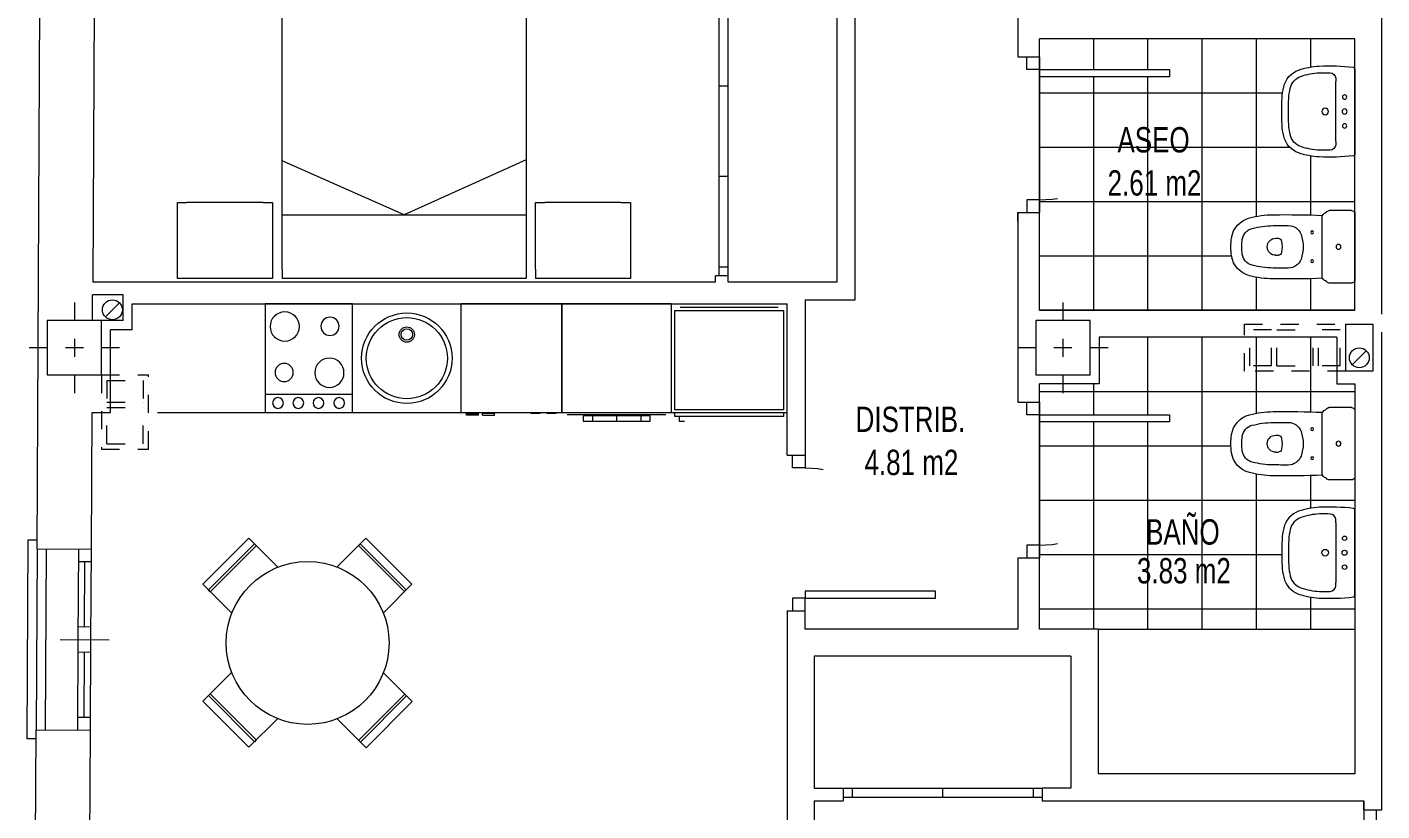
# Model space of a CAD drawing. Header units: millimetres. Extents: x 1426 to 1585, y -58 to 4.
# Drawn here: x 1430.22 to 1437.71, y -49.19 to -44.86 of the extents above; entities that cross this region are included whole.
import ezdxf
from ezdxf.enums import TextEntityAlignment as Align

# ---------------------------------------------------------------- set-up
doc = ezdxf.new("R2010")
doc.units = ezdxf.units.MM
doc.header["$LTSCALE"] = 0.35
for name, pattern in [('DASHDOT', [1, 0.5, -0.25, 0, -0.25]), ('HIDDEN', [0.375, 0.25, -0.125]), ('PUNTOS', [6.35, 0, -6.35])]:
    doc.linetypes.add(name, pattern=pattern)
for name, color, linetype, lineweight in [('BAJANTES', 9, 'Continuous', 0), ('BARRIDO_PUERTA', 251, 'PUNTOS', 0), ('CARPINTERIA', 4, 'Continuous', 0), ('COCINA', 7, 'Continuous', 0), ('ESCALERAS', 7, 'Continuous', 0), ('GRAFISMOS', 8, 'DASHDOT', 0), ('MUEBLES', 7, 'Continuous', 0), ('MUROS', 1, 'Continuous', 0), ('OCULTO', 11, 'HIDDEN', 0), ('PILARES', 7, 'Continuous', 0), ('SANITARIOS', 7, 'Continuous', 0), ('SOLERIA', 251, 'Continuous', 0), ('SUPERFICIES', 2, 'Continuous', 0), ('TEXTOS', 3, 'Continuous', 0)]:
    doc.layers.add(name, color=color, linetype=linetype, lineweight=lineweight)
doc.styles.add('SWIS721 Lt', font='swisscl.ttf')

# ---------------------------------------------------------------- blocks, each defined once
blk = doc.blocks.new('SHUNT 41x26 OCULTO')
at = {"layer": 'OCULTO'}
for p, q in [((0, 0.2599999999999909), (0, 0)), ((0.4099999999999682, 0.2599999999996783), (0, 0.2599999999999909)), ((0.0300000000000864, 0.2300000000000182), (0.0300000000000864, 0.02999999999997272)), ((0.0300000000000864, 0.2300000000000182), (0.2300000000000182, 0.2300000000000182)), ((0.2300000000000182, 0.2300000000000182), (0.2300000000000182, 0.02999999999997272)), ((0.3799999999999955, 0.2299999999998477), (0.2599999999999909, 0.2299999999998477)), ((0.2599999999999909, 0.2299999999998477), (0.2599999999999909, 0.02999999999980218)), ((0.3799999999999955, 0.2299999999998477), (0.3799999999999955, 0.02999999999980218)), ((0.4099999999999682, 0.2599999999996783), (0.4099999999999966, -1.56319401867222e-13)), ((0, 0), (0.4099999999999966, -1.56319401867222e-13)), ((0.0300000000000864, 0.02999999999997272), (0.2300000000000182, 0.02999999999997272)), ((0.3799999999999955, 0.02999999999980218), (0.2599999999999909, 0.02999999999980218))]:
    blk.add_line(p, q, dxfattribs=at)
blk = doc.blocks.new('SHUNT 56x21 OCULTO')
at = {"layer": 'OCULTO'}
for p, q in [((0, 0.2599999999999909), (0, 0)), ((0.5599999999999454, 0.2599999999996783), (0, 0.2599999999999909)), ((0.1500000000000909, 0.2300000000000182), (0.0300000000000864, 0.2300000000000182)), ((0.0300000000000864, 0.2300000000000182), (0.0300000000000864, 0.02999999999997272)), ((0.1500000000000909, 0.2300000000000182), (0.1500000000000909, 0.02999999999997272)), ((0.1800000000000637, 0.2300000000000182), (0.1800000000000637, 0.02999999999997272)), ((0.1800000000000637, 0.2300000000000182), (0.3799999999999955, 0.2300000000000182)), ((0.3799999999999955, 0.2300000000000182), (0.3799999999999955, 0.02999999999997272)), ((0.5299999999999727, 0.2299999999998477), (0.4099999999999682, 0.2299999999998477)), ((0.4099999999999682, 0.2299999999998477), (0.4099999999999682, 0.02999999999980218)), ((0.5299999999999727, 0.2299999999998477), (0.5299999999999727, 0.02999999999980218)), ((0.5599999999999454, 0.2599999999996783), (0.5599999999999739, -1.56319401867222e-13)), ((0, 0), (0.5599999999999739, -1.56319401867222e-13)), ((0.1500000000000909, 0.02999999999997272), (0.0300000000000864, 0.02999999999997272)), ((0.1800000000000637, 0.02999999999997272), (0.3799999999999955, 0.02999999999997272)), ((0.5299999999999727, 0.02999999999980218), (0.4099999999999682, 0.02999999999980218))]:
    blk.add_line(p, q, dxfattribs=at)
blk = doc.blocks.new('S INODORO1')
at = {"layer": 'SANITARIOS'}
for p, q in [((0.1882334308126161, 0), (-0.1882334308126303, 0)), ((-0.1999999999999886, -0.01822664579822231), (-0.1999999999999886, -0.1409999999999627)), ((0.1999999999999886, -0.01822664579822231), (0.1999999999999886, -0.1409999999999627)), ((-0.1918808964199457, -0.156575817573966), (-0.1880054885781419, -0.1619811544979335)), ((-0.163999997858383, -0.17999999999995), (0.1639999999999873, -0.17999999999995)), ((0.1918808985615499, -0.156575817573966), (0.1880054907197461, -0.1619811544979335)), ((-0.04699999999999704, -0.4369999973025642), (-0.04699999999999704, -0.4242945784064887)), ((0.04699999999999704, -0.4369999973025642), (0.04699999999999704, -0.4242945784064887))]:
    blk.add_line(p, q, dxfattribs=at)
blk.add_lwpolyline([(0.1177193807845924, -0.3673107612016917, 0.3145851973718788), (0.0683515056235251, -0.2970423673297677)], format="xyb", dxfattribs=at)
for centre, radius in [((0, -0.09000000000003183), 0.0135), ((0, -0.09000000000003183), 0.0135), ((-0.0800000000000125, -0.23599999999999), 0.0075), ((0.0800000000000125, -0.23599999999999), 0.0075)]:
    blk.add_circle(centre, radius, dxfattribs=at)
for centre, radius, start, end in [((0.1800000000000068, -0.01822664579822231), 0.02, 0, 65.69011829601511), ((-0.1800000000000068, -0.01822664579822231), 0.02, 114.3098817039974, 180), ((-0.1810000000000116, -0.1409999999999627), 0.019, 180, 235.0627641955378), ((0.1810000021416158, -0.1409999999999627), 0.019, 304.9372358044623, 0), ((-0.1639999999999873, -0.1549999999999727), 0.025, 196.2152195323952, 246.6223783547732), ((5.322258117191922, -0.382957534321692), 5.5, 177.8638331676418, 180.7094562231261), ((-0.163999997858383, -0.1549999999999727), 0.025, 246.6223783547732, 270.000004908241), ((0.1639999999999873, -0.1549999999999727), 0.025, 269.999995091759, 293.3776216452268), ((0.1640000021415915, -0.1549999999999727), 0.025, 293.3776216452268, 343.7847804676048), ((-5.322258117191922, -0.3829575343216884), 5.5, 359.2905437768738, 2.136166832358183), ((-0.04271969101469608, -0.3675264795811017), 0.075, 109.9839884045838, 179.8352030700626), ((0, -0.4850000000000136), 0.2, 70.01601159542828, 109.9839884045838), ((5.322258117191922, -0.382957534321692), 5.44, 179.8352030700626, 180.7094562231265), ((-5.322258117191922, -0.3829575343216884), 5.44, 359.2905437768735, 0.1647969299373794), ((-0.02700000000001523, -0.4242945784064887), 0.02, 99.71514937207024, 180), ((0, -0.4370000000000118), 0.047, 179.999996711712, 270), ((0, -0.5819999999999936), 0.18, 80.2848506279215, 99.71514937207024), ((0, -0.4370000000000118), 0.047, 270, 3.288288058078042e-06), ((0.02700000000001523, -0.4242945784064887), 0.02, 1.017777498068325e-13, 80.28485062792974), ((0.3726375855731305, -0.4442485856892517), 0.55, 180.7094562231261, 194.5394939202496), ((0.3726375855731305, -0.4442485856892517), 0.49, 180.7094562231265, 194.5394939202496), ((-0.3726375855731305, -0.4442485856892517), 0.49, 345.4605060797502, 359.2905437768735), ((-0.3726375855731305, -0.4442485856892517), 0.55, 345.4605021030711, 359.2905437768738), ((-0.03003993384598402, -0.5486842853060807), 0.134, 194.5394815747347, 261.1838169393084), ((-0.03003993384598402, -0.5486842853060807), 0.074, 194.5394815747347, 261.1838169393084), ((0.03003993384598402, -0.5486842853060807), 0.074, 278.8161830606915, 345.4605184252652), ((0.03003993384598402, -0.5486842853060807), 0.134, 278.8161830606915, 345.4605021030711), ((0, -0.3550000000000182), 0.27, 261.1838164021437, 278.8161839650988), ((0, -0.3550000000000182), 0.33, 261.1838164021437, 278.816183965098)]:
    blk.add_arc(centre, radius, start, end, dxfattribs=at)
blk = doc.blocks.new('S LAVABO1')
at = {"layer": 'SANITARIOS'}
for p, q in [((0.2960817150196817, 0), (-0.2960817150196817, 0)), ((-0.2065305105095376, -0.1299999999999955), (0.206530511432959, -0.1299999999999955))]:
    blk.add_line(p, q, dxfattribs=at)
for centre, radius in [((-0.1000000000000227, -0.07000000000005002), 0.015), ((0, -0.07000000000005002), 0.0175), ((0.1000000000000227, -0.07000000000005002), 0.015), ((0, -0.2050000000000409), 0.023)]:
    blk.add_circle(centre, radius, dxfattribs=at)
for centre, radius, start, end in [((-0.2960817150196817, -0.009999999999990905), 0.01, 90, 173.6261614113595), ((0.2960817150196817, -0.009999999999990905), 0.01, 6.373838588640401, 90), ((1.184708166736641, -0.1754125934993453), 1.5, 173.6261614113596, 182.6930360595679), ((-1.184708166736641, -0.1754125934993453), 1.5, 357.3069639404321, 6.3738385886403), ((1.186135394913322, -0.2209411878851597), 1.454, 178.0233761962638, 180.8979986071595), ((-0.2269999999999754, -0.1710000000000491), 0.04, 95.59371676879408, 179.6994568863144), ((-0.2065305105095376, -0.3799999999999955), 0.25, 90.00000021162609, 95.59371676879408), ((0.2065305105095376, -0.3799999999999955), 0.25, 84.4062832312059, 89.99999978837394), ((0.2269999999999754, -0.1710000000000491), 0.04, 0.3005431136856259, 84.4062832312059), ((-1.186135394913322, -0.2209411878851597), 1.454, 359.1020013928405, 1.97662380373624), ((0.18581257366111, -0.2223976351006058), 0.5, 182.6930360595679, 199.340620271271), ((0.18581257366111, -0.2223976351006058), 0.454, 182.6930360595679, 199.340620271271), ((-0.18581257366111, -0.2223976351006058), 0.454, 340.659379728729, 357.3069639404321), ((-0.18581257366111, -0.2223976351006058), 0.5, 340.659379728729, 357.3069639404321), ((-0.1349999999999909, -0.3350000000000364), 0.114, 199.34062003409, 257.4428701847792), ((0.1349999999999909, -0.3350000000000364), 0.114, 282.5571298152208, 340.6593799659099), ((-0.1349999999999909, -0.3350000000000364), 0.16, 199.34062003409, 257.4428701847792), ((-0.06107958876236808, -0.003132898885041868), 0.454, 257.4428701847792, 266.4982176842357), ((0, 0.9950000000000045), 1.454, 266.4982176842357, 273.5017823157644), ((0.06107958876236808, -0.003132898885041868), 0.454, 273.5017823157644, 282.5571298152208), ((0.1349999999999909, -0.3350000000000364), 0.16, 282.5571298152208, 340.6593799659099), ((-0.06107958876236808, -0.003132898885041868), 0.5, 257.4428701847792, 266.4982176842357), ((0, 0.9950000000000045), 1.5, 266.4982176842357, 273.5017823157644), ((0.06107958876236808, -0.003132898885041868), 0.5, 273.5017823157644, 282.5571298152208)]:
    blk.add_arc(centre, radius, start, end, dxfattribs=at)
blk = doc.blocks.new('PILAR 30x30')
at = {"layer": 'GRAFISMOS', "ltscale": 0.5}
for p, q in [((0, 0.2499999999999858), (0, -0.2499999999999858)), ((0.2499999999999716, 0), (-0.25, 0))]:
    blk.add_line(p, q, dxfattribs=at)
at = {"layer": 'PILARES'}
blk.add_lwpolyline([(0.1499999999999773, -0.1500000000000021), (0.1499999999999773, 0.149999999999995), (-0.1500000000000057, 0.149999999999995), (-0.1500000000000057, -0.1500000000000021)], close=True, dxfattribs=at)
blk = doc.blocks.new('M MESA o90')
at = {"layer": 'MUEBLES'}
for p, q in [((-0.1799999999998363, 0.412431812545492), (-0.1799999999998363, 0.6384318125456048)), ((-0.1799999999998363, 0.6384318125456048), (0.180000000000291, 0.6384318125456048)), ((0.180000000000291, 0.6384318125456048), (0.180000000000291, 0.412431812545492)), ((-0.1799999999998363, 0.580431812545612), (-0.1799999999998363, 0.594431812545281)), ((-0.1799999999998363, 0.594431812545281), (0.180000000000291, 0.594431812545281)), ((0.180000000000291, 0.580431812545612), (-0.1799999999998363, 0.580431812545612)), ((-0.6375531557405338, -0.1779999999998836), (-0.6375531557405338, 0.181999999999789)), ((-0.6375531557405338, 0.181999999999789), (-0.4115531557404211, 0.181999999999789)), ((-0.5935531557406648, -0.1779999999998836), (-0.5935531557406648, 0.181999999999789)), ((-0.5795531557405411, 0.181999999999789), (-0.5795531557405411, -0.1779999999998836)), ((0.6375531557405338, 0.181999999999789), (0.4115531557404211, 0.181999999999789)), ((0.5795531557405411, 0.181999999999789), (0.5795531557405411, -0.1779999999998836)), ((0.5935531557406648, -0.1779999999998836), (0.5935531557406648, 0.181999999999789)), ((0.6375531557405338, -0.1779999999998836), (0.6375531557405338, 0.181999999999789)), ((-0.4115531557404211, -0.1779999999998836), (-0.6375531557405338, -0.1779999999998836)), ((-0.5795531557405411, -0.1779999999998836), (-0.5935531557406648, -0.1779999999998836)), ((0.4115531557404211, -0.1779999999998836), (0.6375531557405338, -0.1779999999998836)), ((0.5795531557405411, -0.1779999999998836), (0.5935531557406648, -0.1779999999998836)), ((-0.1799999999998363, -0.6384318125456048), (-0.1799999999998363, -0.412431812545492)), ((0.180000000000291, -0.412431812545492), (0.180000000000291, -0.6384318125456048)), ((-0.1799999999998363, -0.580431812545612), (0.180000000000291, -0.580431812545612)), ((0.180000000000291, -0.594431812545281), (-0.1799999999998363, -0.594431812545281)), ((0.180000000000291, -0.580431812545612), (0.180000000000291, -0.594431812545281)), ((0.180000000000291, -0.6384318125456048), (-0.1799999999998363, -0.6384318125456048))]:
    blk.add_line(p, q, dxfattribs=at)
blk.add_circle((0, 0), 0.4499999999995907, dxfattribs=at)
blk = doc.blocks.new('bajante')
at = {"layer": 'BAJANTES'}
blk.add_line((-0.03889087296533944, -0.03889087296518312), (0.03889087296511207, 0.03889087296535365), dxfattribs=at)
blk.add_circle((0, 0), 0.055, dxfattribs=at)
blk = doc.blocks.new('A$C70ED1BAF')
at = {"layer": 'MUEBLES'}
for p, q in [((6.757653636668692e-07, 2.504010243155619), (0.4203018946498105, 2.504010243155619)), ((6.757653636668692e-07, 1.978633719550032), (6.757653636668692e-07, 2.504010243155619)), ((0.4203018946498105, 2.504010243155619), (0.4203018946498105, 2.451472590795049)), ((0.4203018946498105, 2.031171371910602), (0.4203018946498105, 2.451472590795049)), ((0.4203018946498105, 2.031171371910602), (0.4203018946498105, 1.978633719550032)), ((0.05253832812593373, 1.978633719550032), (6.757653636668692e-07, 1.978633719550032)), ((0.4203018946498105, 1.978633719550032), (0.05253832812593373, 1.978633719550032)), ((0.05253832812593373, 1.926096067189462), (6.757653636668692e-07, 1.926096067189462)), ((6.757653636668692e-07, 0.5760960671894679), (6.757653636668692e-07, 1.926096067189462)), ((0.05253832812593373, 1.926096067189462), (1.900000675765341, 1.926096067189462)), ((0.3515605242454285, 1.251096067189465), (0.6507561629969132, 1.926096067189462)), ((0.3515605242454285, 1.926096067189462), (0.3515605242454285, 0.5760960671894679)), ((1.900000675765341, 1.926096067189462), (1.900000675765341, 0.5760960671894679)), ((0.6560701479028239, 0.5760960671894679), (0.3515605242454285, 1.251096067189465)), ((0.05253832812593373, 0.5760960671894679), (6.757653636668692e-07, 0.5760960671894679)), ((0.05253832812593373, 0.5253766928542234), (6.757653636668692e-07, 0.5253766928542234)), ((6.757653636668692e-07, 1.692486364390788e-07), (6.757653636668692e-07, 0.5253766928542234)), ((1.900000675765341, 0.5760960671894679), (0.05253832812593373, 0.5760960671894679)), ((0.05253832812593373, 0.5253766928542234), (0.4203018946498105, 0.5253766928542234)), ((0.4203018946498105, 0.5253766928542234), (0.4203018946498105, 0.4728390404936533)), ((0.4203018946498105, 0.0525378216092065), (0.4203018946498105, 0.4728390404936533)), ((0.4203018946498105, 1.692486364390788e-07), (6.757653636668692e-07, 1.692486364390788e-07)), ((0.4203018946498105, 0.0525378216092065), (0.4203018946498105, 1.692486364390788e-07))]:
    blk.add_line(p, q, dxfattribs=at)
blk = doc.blocks.new('ARMARIO 2H')
at = {"layer": 'CARPINTERIA'}
for p, q in [((0, 0.04999999999999716), (1.099999999999909, 0.04999999999999716)), ((0, 0), (1.099999999999909, 0)), ((0.04999999999995453, 0.04999999999999716), (0.04999999999995453, 0)), ((0.5499999999999545, 0.04999999999999716), (0.5499999999999545, 0)), ((1.049999999999955, 0.04999999999999716), (1.049999999999955, 0))]:
    blk.add_line(p, q, dxfattribs=at)
blk = doc.blocks.new('ARMARIO 3H')
at = {"layer": 'CARPINTERIA'}
for p, q in [((0, 0.04999999999999716), (1.599999999999909, 0.04999999999999716)), ((0, 0), (1.599999999999909, 0)), ((0.04999999999995453, 0.04999999999999716), (0.04999999999995453, 0)), ((0.5499999999999545, 0.04999999999999716), (0.5499999999999545, 0)), ((1.049999999999955, 0.04999999999999716), (1.049999999999955, 0)), ((1.549999999999955, 0.04999999999999716), (1.549999999999955, 0))]:
    blk.add_line(p, q, dxfattribs=at)
blk = doc.blocks.new('C P072')
at = {"layer": 'BARRIDO_PUERTA'}
blk.add_arc((0.06790447680714351, -0.0008679941265654634), 0.722096044878664, 0.06887229536583446, 86.65797362140653, dxfattribs=at)
at = {"layer": 'CARPINTERIA'}
for p, q in [((0.07000000000016371, 0.7200000000002547), (0.1100000000005821, 0.7200000000002547)), ((0.07000000000016371, 0), (0.07000000000016371, 0.7200000000002547)), ((0.1100000000005821, 0.7200000000002547), (0.1100000000005821, 0)), ((0, 0), (0.07000000000016371, 0)), ((0.1100000000005821, 0), (0.07000000000016371, 0)), ((0.07000000000016371, 0), (0.07000000000016371, -0.07000000000016371)), ((0.7900000000004184, 0), (0.7900000000004184, -0.07000000000016371)), ((0.8600000000005821, -9.094947017729282e-13), (0.7900000000004184, 0)), ((0.07000000000016371, -0.07000000000016371), (0, -0.07000000000016371)), ((0.7900000000004184, -0.07000000000016371), (0.8600000000005821, -0.07000000000061846))]:
    blk.add_line(p, q, dxfattribs=at)
blk = doc.blocks.new('C VA100')
at = {"layer": 'CARPINTERIA'}
for p, q in [((0.5, -0.1700000000000728), (0.5, 0.09999999999854481)), ((0.5000000000004547, 0), (0, 0)), ((0.07000000000061846, 0), (0.07000000000061846, -0.07000000000016371)), ((0.4300000000007458, 0), (0.4300000000007458, -0.07000000000016371)), ((1, 4.547473508864641e-13), (0.5, 0)), ((0.5700000000006185, 0), (0.5700000000006185, -0.07000000000016371)), ((0.930000000000291, 4.547473508864641e-13), (0.930000000000291, -0.06999999999970896)), ((0.5000000000004547, -0.07000000000016371), (0, -0.07000000000016371)), ((0.4300000000007458, -0.03500000000030923), (0.07000000000061846, -0.03500000000030923)), ((1, -0.06999999999970896), (0.5, -0.07000000000016371)), ((0.930000000000291, -0.03499999999985448), (0.5700000000006185, -0.03500000000030923)), ((-0.0499999999992724, -0.3500000000003638), (-0.0499999999992724, -0.3000000000001819)), ((1.050000000000182, -0.3499999999999091), (-0.0499999999992724, -0.3500000000003638)), ((1.050000000000182, -0.2999999999997272), (1.050000000000182, -0.3499999999999091))]:
    blk.add_line(p, q, dxfattribs=at)
blk = doc.blocks.new('C FREGADERO1')
at = {"layer": 'SANITARIOS'}
for centre, radius in [((0, -0.2999968047433867), 0.2499999950000047), ((0, -0.2999968047433867), 0.2242263776581457), ((0, -0.1691363783693305), 0.04227118837031624), ((0, -0.1691363783693305), 0.03146018602145409)]:
    blk.add_circle(centre, radius, dxfattribs=at)
blk = doc.blocks.new('C FRIGORIFICO')
at = {"layer": 'COCINA'}
for p, q in [((0.6199999999985266, -0.03575461507762157), (0.01999999999861757, -0.03575461507762157)), ((0.01999999999861757, -0.03575461507762157), (0.01999999999861757, -0.5857546150778035)), ((0.591668803025641, -0.01719124852797904), (0.049155221874571, -0.01719124852752429)), ((0.6199999999985266, -0.5857546150778035), (0.6199999999985266, -0.03575461507762157)), ((0.01999999999861757, -0.5857546150778035), (0.6199999999985266, -0.5857546150778035)), ((0.6198687664023055, -0.599999999999909), (0.01961240309901768, -0.599999999999909)), ((0.01961240309901768, -0.599999999999909), (0.01961240309901768, -0.622828914227739)), ((0.01961240309901768, -0.622828914227739), (0.6198687664023055, -0.622828914227739)), ((0.5970402246211961, -0.6470007057637304), (0.5674974058456428, -0.6470007057637304)), ((0.5970402246211961, -0.622828914227739), (0.5970402246211961, -0.6470007057637304)), ((0.6198687664023055, -0.622828914227739), (0.6198687664023055, -0.599999999999909))]:
    blk.add_line(p, q, dxfattribs=at)
blk = doc.blocks.new('C LAVADORA')
at = {"layer": 'SANITARIOS'}
for p, q in [((-0.3025210084038008, 0), (-0.3025210084038008, -0.6000000000003638)), ((-0.3025210084033461, 0), (0.3025210084033461, 0)), ((0.3025210084033461, 0), (0.3025210084033461, -0.6000000000003638)), ((0.3025210084033461, -0.6000000000003638), (-0.3025210084033461, -0.6000000000003638)), ((0.2722689075631024, -0.6100840336134752), (-0.2722689075631024, -0.6100840336134752)), ((-0.1865546218486998, -0.6176470588234224), (0.1840336134450808, -0.6176470588234224)), ((-0.1865546218486998, -0.6478991596641208), (-0.1865546218486998, -0.6176470588234224)), ((0.1840336134450808, -0.6478991596641208), (-0.1865546218486998, -0.6478991596641208)), ((-0.1336134453781597, -0.6176470588234224), (-0.1336134453781597, -0.6478991596641208)), ((0, -0.6176470588234224), (0, -0.6478991596641208)), ((0.1310924369745408, -0.6478991596641208), (0.1310924369745408, -0.6176470588234224)), ((0.1840336134450808, -0.6176470588234224), (0.1840336134450808, -0.6478991596641208))]:
    blk.add_line(p, q, dxfattribs=at)
blk.add_lwpolyline([(0.1840336134450808, -0.6478991596641208), (-0.1865546218486998, -0.6478991596641208), (-0.1865546218486998, -0.6176470588234224), (0.1840336134450808, -0.6176470588234224), (0.1840336134450808, -0.6478991596641208)], dxfattribs=at)
blk = doc.blocks.new('C LAVAVAJILLAS')
at = {"layer": 'SANITARIOS'}
for p, q in [((-0.2784107946026779, -0.6000000000003638), (-0.2784107946026779, 0)), ((-0.2784107946026779, 0), (0.2784107946026779, 0)), ((0.2784107946031327, -0.6000000000003638), (0.2784107946031327, 0)), ((0.2784107946026779, -0.6000000000003638), (-0.2784107946026779, -0.6000000000003638)), ((-0.2478260869561382, -0.6053973013495124), (-0.1956521739130039, -0.6053973013495124)), ((-0.1587706146924575, -0.6053973013495124), (-0.1065967016488685, -0.6053973013495124)), ((0.09310344827599693, -0.6053973013495124), (0.1605697151426284, -0.6053973013495124)), ((0.09310344827599693, -0.6152923538234063), (0.09310344827599693, -0.6053973013495124)), ((0.1605697151426284, -0.6152923538234063), (0.09310344827599693, -0.6152923538234063)), ((0.1605697151426284, -0.6152923538234063), (0.1605697151426284, -0.6053973013495124)), ((0.248725637181451, -0.6053973013495124), (0.1821589205401324, -0.6053973013495124)), ((0.1821589205401324, -0.6152923538234063), (0.1821589205401324, -0.6053973013495124)), ((0.1821589205401324, -0.6152923538234063), (0.248725637181451, -0.6152923538234063)), ((0.248725637181451, -0.6152923538234063), (0.248725637181451, -0.6053973013495124))]:
    blk.add_line(p, q, dxfattribs=at)
blk = doc.blocks.new('C COCINA')
at = {"layer": 'COCINA'}
blk.add_line((0.241602562045955, -0.4992061427551562), (-0.2416025620464097, -0.4992061427551562), dxfattribs=at)
blk.add_lwpolyline([(0.241602562045955, -0.599999999999909), (-0.2416025620464097, -0.599999999999909), (-0.2416025620464097, 0), (0.241602562045955, 0)], close=True, dxfattribs=at)
for centre, radius in [((-0.117076651763, -0.123541167833082), 0.05039692862239899), ((0.1333040751810586, -0.1246753765371977), 0.08079242269822089), ((-0.1134664561068348, -0.380264500404337), 0.08079242269822089), ((0.1361538410769754, -0.3791302917002213), 0.05039692862239899), ((-0.1679590003532212, -0.5474320241692112), 0.02971582313937692), ((-0.05297168472679914, -0.5474320241692112), 0.02971582313937692), ((0.0581396539682828, -0.5474320241692112), 0.02971582313937692), ((0.1705429849735083, -0.5474320241692112), 0.02971582313937692)]:
    blk.add_circle(centre, radius, dxfattribs=at)

msp = doc.modelspace()

# ---------------------------------------------------------------- hatches: boundary and pattern name
at = {"layer": 'SOLERIA'}
h = msp.add_hatch(dxfattribs=at)
h.set_pattern_fill('ANSI37', color=256, scale=2.4, angle=45, style=0)
h.set_pattern_definition([(90, (1435.819754884969, -44.92160312461139), (-0.3, 5.551115123125783e-17), []), (180, (1435.819754884969, -44.92160312461139), (-5.551115123125783e-17, -0.3), [])])
h.paths.add_polyline_path([(1437.56306256375, -44.92160312461127), (1435.819754884952, -44.92160312461141), (1435.819754884952, -45.02160312461129), (1435.819754884953, -45.0916031246107), (1436.539754884968, -45.09160312461071), (1436.539754884968, -45.13160312461112, -0.3968827745498172), (1435.819754884968, -45.81160312461084), (1435.819754884967, -45.88160312461126), (1435.819754884953, -46.42160312461139), (1437.563062563749, -46.42160312461121), (1437.563062563749, -46.25983655542372, -0.2947433311075658), (1437.544835917951, -46.2716031246112), (1437.422062563749, -46.2716031246112, -0.2449887211929895), (1437.406486746175, -46.26348402103086), (1437.401081409251, -46.25960861318936, -0.2235592800724317), (1437.385114821947, -46.24552285979736, -0.0124170109987162), (1437.112003861241, -46.24892337588462, -0.06041829651556676), (1436.980737932893, -46.23135168250087, -0.299274096315954), (1436.881961471142, -46.12218056424967, -0.07708787595138099), (1436.881961471142, -46.02102568497274, -0.2992740963171227), (1436.980737932894, -45.91185456672137, -0.06041829651522308), (1437.112003861241, -45.89428287333781, -0.01241701095727828), (1437.385114821036, -45.89768338939108, -0.2235593041811485), (1437.401081409251, -45.88359763389147), (1437.406486746175, -45.87972222604967, -0.2449887056173604), (1437.422062563749, -45.87160312461123), (1437.544835917951, -45.87160312461123, -0.294743331112823), (1437.563062563749, -45.88336969379897), (1437.563062563749, -45.56070196323775, -0.3819936691762527), (1437.555950685057, -45.56865251293834, -0.03958235651481077), (1437.366350439027, -45.57474476952343, -0.07276681690414348), (1437.252671085198, -45.55261308954186, -0.2590936280424079), (1437.170124360975, -45.45966545192391, -0.03953198113855968), (1437.161303085086, -45.39713209773508, -0.03056833146358342), (1437.161303085086, -45.25054108470769, -0.03953198113650719), (1437.170124360975, -45.188007730522, -0.259093628045377), (1437.252671085197, -45.09506009290259, -0.072766816904318), (1437.366350439027, -45.07292841292075, -0.03958235651457168), (1437.555950685055, -45.07902066950565, -0.3819936692338518), (1437.56306256375, -45.08697121920643)])
h.paths.add_polyline_path([(1436.539754884968, -45.13160312461112), (1435.819754884969, -45.1316031246111), (1435.819754884968, -45.81160312461084, 0.3968827745498173)], flags=17)
h = msp.add_hatch(dxfattribs=at)
h.set_pattern_fill('ANSI37', color=256, scale=2.4, angle=45, style=0)
h.set_pattern_definition([(90, (1435.819754884952, -46.5716031246113), (-0.3, 5.551115123125783e-17), []), (180, (1435.819754884952, -46.5716031246113), (-5.551115123125783e-17, -0.3), [])])
h.paths.add_polyline_path([(1436.881961471142, -47.21021366081462, -0.07708787595145496), (1436.881961471143, -47.10905878153759, -0.2992740963154254), (1436.980737932894, -46.99988766328674, -0.06041829651543493), (1437.112003861242, -46.98231596990311, -0.01241701095728857), (1437.385114821036, -46.98571648595637, -0.2235593041793331), (1437.401081409252, -46.97163073045676), (1437.406486746176, -46.96775532261496, -0.2449887056174249), (1437.42206256375, -46.95963622117652), (1437.544835917952, -46.95963622117652, -0.2947433310682235), (1437.563062563749, -46.97140279036129), (1437.563062563749, -46.82963622224625), (1437.463062563748, -46.82963622224594), (1437.463062563748, -46.7596362222474), (1436.953062563748, -46.75963622224769), (1436.953062563748, -46.57160312461104), (1436.149754884952, -46.5716031246113), (1436.149754884953, -46.82963622224759), (1435.819754884952, -46.8296362222475), (1435.819754884954, -46.92963622224863), (1435.819754884954, -46.99963622224769), (1436.539754884953, -46.99963622224769), (1436.539754884953, -47.03963622224811, -0.3968827745464436), (1435.81975488496, -47.71963622224781), (1435.819754884961, -47.78963622224823), (1435.819754884952, -48.18374287273011), (1436.143985283761, -48.18374287273011), (1437.563062563748, -48.18374287273008), (1437.563062563748, -47.99873506087371, -0.3819936691723088), (1437.555950685055, -48.00668561057419, -0.03958235651504929), (1437.366350439025, -48.01277786715934, -0.07276681690416116), (1437.252671085196, -47.99064618717762, -0.2590936280422456), (1437.170124360973, -47.89769854955976, -0.03953198113728165), (1437.161303085084, -47.83516519537292, -0.03056833146387845), (1437.161303085084, -47.68857418234413, -0.03953198113715849), (1437.170124360973, -47.62604082815749, -0.2590936280447201), (1437.252671085196, -47.53309319053844, -0.0727668169043083), (1437.366350439025, -47.51096151055668, -0.03958235651447678), (1437.555950685053, -47.51705376714157, -0.3819936692629217), (1437.563062563748, -47.52500431684234), (1437.563062563748, -47.34786965199202, -0.2947433310625144), (1437.544835917952, -47.35963622117649), (1437.42206256375, -47.35963622117649, -0.2449887212017471), (1437.406486746175, -47.35151711759583), (1437.401081409252, -47.34764170975465, -0.2235592800706027), (1437.385114821948, -47.33355595636264, -0.01241701099872632), (1437.112003861242, -47.33695647244991, -0.06041829651545777), (1436.980737932894, -47.31938477906625, -0.2992740963174781)])
h.paths.add_polyline_path([(1436.539754884953, -47.03963622224811), (1435.819754884955, -47.03963622224811), (1435.81975488496, -47.71963622224781, 0.3968827745463524)], flags=17)
h.paths.add_polyline_path([(1437.463062563748, -46.72963622224754), (1437.363062563748, -46.72963622224754), (1437.363062563748, -46.5716031246109), (1437.333062563748, -46.57160312461092), (1437.333062563748, -46.72963622224771), (1437.133062563748, -46.72963622224771), (1437.133062563748, -46.57160312461098), (1437.103062563748, -46.57160312461099), (1437.103062563748, -46.72963622224771), (1436.983062563748, -46.72963622224771), (1436.983062563748, -46.57160312461103), (1436.953062563748, -46.57160312461104), (1436.953062563748, -46.75963622224769), (1437.463062563748, -46.7596362222474)])
h.paths.add_polyline_path([(1437.103062563748, -46.57160312461099), (1436.983062563748, -46.57160312461103), (1436.983062563748, -46.72963622224771), (1437.103062563748, -46.72963622224771)], flags=17)
h.paths.add_polyline_path([(1437.333062563748, -46.57160312461092), (1437.133062563748, -46.57160312461098), (1437.133062563748, -46.72963622224771), (1437.333062563748, -46.72963622224771)], flags=17)
h.paths.add_polyline_path([(1437.463062563748, -46.57160312461087), (1437.363062563748, -46.5716031246109), (1437.363062563748, -46.72963622224754), (1437.463062563748, -46.72963622224754)])

# ---------------------------------------------------------------- linework, layer by layer
at = {"layer": 'COCINA'}
msp.add_line((1430.945575450878, -46.98721533461394), (1434.424908003782, -46.98721533461396), dxfattribs=at)
at = {"layer": 'ESCALERAS', "lineweight": 0}
for p, q in [((1430.585578587689, -46.47963622224756), (1430.586292038697, -46.33721533461421)), ((1430.755575450879, -46.33721533461413), (1430.586292038697, -46.33721533461421)), ((1430.755575450879, -46.4796362222476), (1430.585578587689, -46.47963622224756))]:
    msp.add_line(p, q, dxfattribs=at)
at = {"layer": 'ESCALERAS'}
for p, q in [((1430.755575450879, -46.4796362222476), (1430.755575450879, -46.33721533461413)), ((1430.279255485652, -47.74111836723225), (1430.274246399402, -48.74104478399614)), ((1430.329254858298, -47.74136883683266), (1430.324245772048, -48.74129525359655))]:
    msp.add_line(p, q, dxfattribs=at)
msp.add_lwpolyline([(1437.513062563748, -46.7596362222471), (1437.513062563748, -46.4996362222471), (1437.663062563748, -46.49963622224757), (1437.663062563748, -46.75963622224756)], close=True, dxfattribs=at)
at = {"layer": 'MUROS'}
for p, q in [((1435.699754884952, -40.63546500203549), (1435.699754884952, -45.02160312461103)), ((1435.819754884953, -45.02160312461151), (1435.819754884953, -44.92160312461132)), ((1437.563062563748, -44.92160312461115), (1435.819754884953, -44.92160312461132)), ((1437.563062563748, -44.92160312461132), (1435.819754884953, -44.92160312461115)), ((1435.699754884957, -45.02160312461081), (1435.819754884951, -45.02160312461134)), ((1435.699754884957, -45.02160312461103), (1435.819754884961, -45.02160312461151)), ((1435.699754884952, -45.88160312461048), (1435.699754884954, -46.92963622224815)), ((1435.699754884959, -45.88160312461051), (1435.819754884949, -45.88160312461135)), ((1435.819754884953, -46.42160312461132), (1435.819754884953, -45.88160312461132)), ((1434.09975488495, -46.23134016832557), (1434.02975488495, -46.23134016832579)), ((1434.09975488495, -46.26721533461401), (1434.09975488495, -46.23134016832557)), ((1434.524908003782, -46.36721533461446), (1434.524908003778, -47.22374287272967)), ((1437.563062563748, -46.42160312461112), (1435.819754884953, -46.42160312461132)), ((1437.463062563748, -46.57160312461087), (1436.149754884952, -46.5716031246113)), ((1437.463062563748, -46.57160312461087), (1437.463062563748, -46.82963622224594)), ((1435.819754884954, -46.92963622224863), (1435.819754884952, -46.82963622224753)), ((1437.463062563748, -46.82963622224594), (1437.563062563749, -46.82963622224625)), ((1435.69975488495, -46.92963622224792), (1435.819754884945, -46.92963622224843)), ((1435.699754884951, -46.92963622224815), (1435.819754884955, -46.92963622224863)), ((1434.424908003776, -47.2237428727295), (1434.524908003774, -47.22374287272967)), ((1430.279255485652, -47.74111836723225), (1430.579251721527, -47.74262118483458)), ((1435.699754884954, -47.78963622224759), (1435.699754884952, -48.18374287273011)), ((1435.699754884952, -47.78963622224759), (1435.819754884943, -47.78963622224845)), ((1435.819754884952, -48.18374287273011), (1435.819754884954, -47.78963622224845)), ((1434.424908003774, -48.08374287273026), (1434.524908003769, -48.08374287273011)), ((1434.524908003773, -48.18374287273011), (1434.524908003773, -48.08374287273011)), ((1435.699754884952, -48.18374287273008), (1434.524908003773, -48.18374287273011)), ((1435.699754884952, -48.18374287272925), (1434.524908003773, -48.18374287272925)), ((1436.143985283761, -48.18374287273011), (1435.819754884952, -48.18374287273011)), ((1436.143985283761, -48.18374287273011), (1436.143985283761, -48.98374287273003)), ((1435.99398528376, -48.33374287273011), (1434.574908003774, -48.33374287273008)), ((1435.99398528376, -48.33374287273011), (1435.993985283761, -49.06374287271046)), ((1430.274246399402, -48.74104478399614), (1430.574242635277, -48.74254760159848)), ((1437.563062563748, -48.98374287272978), (1436.143985283761, -48.98374287273003)), ((1434.574908003774, -49.06374287271049), (1434.734446643767, -49.06374287271049)), ((1434.734446643767, -49.06374287271049), (1434.734446643767, -49.13374287271066)), ((1435.834446643767, -49.06374287271049), (1435.834446643767, -49.1337428727108)), ((1435.993985283761, -49.06374287271046), (1435.834446643767, -49.06374287271049)), ((1435.834446643767, -49.1337428727108), (1437.613065386675, -49.13374287271066)), ((1437.61305567993, -49.18374287271081), (1437.713052857001, -49.18374287271081)), ((1437.613065386675, -49.18374287271081), (1437.713062563747, -49.18374287271081))]:
    msp.add_line(p, q, dxfattribs=at)
at = {"layer": 'MUROS', "lineweight": 0}
for p, q in [((1437.713062563748, -46.44380699253798), (1437.71306256375, -43.49738476456393)), ((1434.79975488495, -44.420030303027), (1434.799754884948, -46.367215334614)), ((1434.699754884951, -44.59546500203732), (1434.69975488495, -46.26721533461392)), ((1430.279255485652, -47.74111836723227), (1430.294283661676, -44.74115600848107)), ((1430.594279897551, -44.74265882608339), (1430.586642700537, -46.26721533461438)), ((1437.563062563748, -46.42160312461112), (1437.563062563748, -44.92160312461115)), ((1435.699754884959, -45.93160312461069), (1435.69975488496, -45.88160312461011)), ((1434.02975488495, -46.26721533461401), (1430.586642700537, -46.26721533461438)), ((1434.02975488495, -46.26721533461401), (1434.02975488495, -46.23134016832579)), ((1434.69975488495, -46.26721533461392), (1434.09975488495, -46.26721533461401)), ((1430.805575450879, -46.3872153346143), (1434.424908003782, -46.38721533461396)), ((1430.805575450879, -46.5296362222476), (1430.805575450879, -46.3872153346143)), ((1434.424908003778, -47.2237428727295), (1434.424908003782, -46.38721533461396)), ((1434.799754884948, -46.367215334614), (1434.524908003781, -46.367215334614)), ((1430.685575450878, -46.98721533461419), (1430.685575450878, -46.52963622224758)), ((1430.805575450879, -46.5296362222476), (1430.685575450878, -46.52963622224758)), ((1437.713062563746, -49.18374287271092), (1437.713062563748, -46.54380699253937)), ((1437.563062563749, -46.82963622224625), (1437.563062563748, -48.98374287272978)), ((1430.579251721527, -47.74262118483458), (1430.583035893036, -46.98721533461418)), ((1430.583035893036, -46.98721533461418), (1430.685575450878, -46.98721533461419)), ((1434.424908003774, -48.08374287273026), (1434.424908003773, -52.44537999048421)), ((1434.424908003775, -48.18374287272925), (1434.424908003775, -52.44537999048421)), ((1434.574908003774, -48.33374287273008), (1434.574908003774, -49.06374287271049)), ((1430.254397508485, -52.70333039472276), (1430.274246399402, -48.74104478399616)), ((1430.556394334371, -52.30547039419434), (1430.574242635277, -48.74254760159848)), ((1434.574908003774, -49.13374287271091), (1434.574908003774, -52.44689292955914)), ((1434.574908003774, -49.13374287271091), (1434.734446643767, -49.13374287271066)), ((1437.61305567993, -49.18374287271081), (1437.61305567993, -49.13374287271077)), ((1437.613065386675, -49.18374287271081), (1437.613065386675, -49.13374287271066)), ((1437.613065386676, -49.13374287271077), (1437.613065386676, -49.18374287271081)), ((1437.613065386676, -49.18374287271078), (1437.713062563747, -49.18374287271089))]:
    msp.add_line(p, q, dxfattribs=at)
at = {"layer": 'MUROS'}
msp.add_lwpolyline([(1436.149754884952, -46.5716031246113), (1436.149754884953, -46.82963622224759), (1435.819754884952, -46.8296362222475)], dxfattribs=at)
at = {"layer": 'SANITARIOS'}
msp.add_line((1436.143985283761, -48.18374287273011), (1437.563062563748, -48.18374287273008), dxfattribs=at)
at = {"layer": 'SOLERIA'}
for p, q in [((1435.819754884969, -45.02160312461129), (1435.819754884967, -45.88160312461126)), ((1435.819754884954, -46.92963622224842), (1435.819754884961, -47.78963622224823))]:
    msp.add_line(p, q, dxfattribs=at)

# ---------------------------------------------------------------- block references
at = {"layer": 'BAJANTES'}
for p in [(1430.695575450879, -46.41963622224762), (1437.588062563748, -46.6846362222476)]:
    msp.add_blockref('bajante', p, dxfattribs=at)
at = {"layer": 'CARPINTERIA'}
for name, p, rotation in [('ARMARIO 3H', (1434.09975488495, -46.23134016832557), 90), ('C P072', (1435.819754884959, -45.0216031246104), 270), ('C P072', (1435.819754884952, -46.92963622224752), 270), ('C VA100', (1430.579252027285, -47.74256014868159), 269.7129817796072)]:
    msp.add_blockref(name, p, dxfattribs=dict(at, rotation=rotation))
at = {"layer": 'CARPINTERIA', "xscale": -1}
for p, rotation in [((1434.524908003773, -48.08374287273011), 270), ((1434.524908003773, -48.08374287273011), 270), ((1437.613065386676, -49.18374287271081), 90)]:
    msp.add_blockref('C P072', p, dxfattribs=dict(at, rotation=rotation))
at = {"layer": 'CARPINTERIA'}
msp.add_blockref('ARMARIO 2H', (1434.734446643767, -49.1137428727105), dxfattribs=at)
at = {"layer": 'COCINA', "xscale": -1}
for name, p in [('C COCINA', (1431.781441835725, -46.38721533461442)), ('C FRIGORIFICO', (1434.424908003782, -46.38721533461261))]:
    msp.add_blockref(name, p, dxfattribs=at)
at = {"layer": 'MUEBLES'}
for name, p, rotation in [('A$C70ED1BAF', (1433.559294859933, -46.24721601037956), 90), ('M MESA o90', (1431.774555078776, -48.26067691388025), 45.00000000000864)]:
    msp.add_blockref(name, p, dxfattribs=dict(at, rotation=rotation))
at = {"layer": 'OCULTO', "xscale": -1, "rotation": 180}
msp.add_blockref('SHUNT 56x21 OCULTO', (1436.953062563748, -46.49963622224769), dxfattribs=at)
at = {"layer": 'OCULTO', "color": 31, "rotation": 90}
msp.add_blockref('SHUNT 41x26 OCULTO', (1430.895575450877, -47.18963622224754), dxfattribs=at)
at = {"layer": 'PILARES'}
for p in [(1430.485575450879, -46.62963622224757), (1435.949745178205, -46.62963622224757)]:
    msp.add_blockref('PILAR 30x30', p, dxfattribs=at)
at = {"layer": 'SANITARIOS', "yscale": 0.8000000000000114, "rotation": 270}
for p, xscale, zscale in [((1437.563062563748, -45.32383659122199), -0.8000000000000114, 0.8), ((1437.563062563746, -47.76186968885802), 0.8000000000000114, 0.8000000000000114)]:
    msp.add_blockref('S LAVABO1', p, dxfattribs=dict(at, xscale=xscale, zscale=zscale))
at = {"layer": 'SANITARIOS', "xscale": -1, "rotation": 270}
for p in [(1437.56306256375, -46.0716031246111), (1437.56306256375, -47.15963622117651)]:
    msp.add_blockref('S INODORO1', p, dxfattribs=at)
at = {"layer": 'SANITARIOS', "xscale": -1}
for name, p in [('C LAVAVAJILLAS', (1432.901455192374, -46.38721533461396)), ('C LAVADORA', (1433.48238699538, -46.38721533461396))]:
    msp.add_blockref(name, p, dxfattribs=at)
at = {"layer": 'SANITARIOS'}
msp.add_blockref('C FREGADERO1', (1432.323044397771, -46.38721533461415), dxfattribs=at)

# ---------------------------------------------------------------- texts
at = {"layer": 'SUPERFICIES', "style": 'SWIS721 Lt'}
for s, p in [('2.61 m2', (1436.456212859154, -45.64848662394375)), ('4.81 m2', (1435.112331444362, -47.19300870008423)), ('3.83 m2', (1436.618436985207, -47.79171548960089))]:
    msp.add_text(s, height=0.14, dxfattribs=at).set_placement(p, align=Align.TOP_CENTER)
at = {"layer": 'TEXTOS', "style": 'SWIS721 Lt'}
for s, p in [('ASEO', (1436.45070117599, -45.48002660645693)), ('DISTRIB.', (1435.106819761199, -47.02454868259742)), ('BAÑO', (1436.612925302044, -47.62896975782836))]:
    msp.add_text(s, height=0.14, dxfattribs=at).set_placement(p, align=Align.MIDDLE)

doc.saveas('drawing.dxf')
